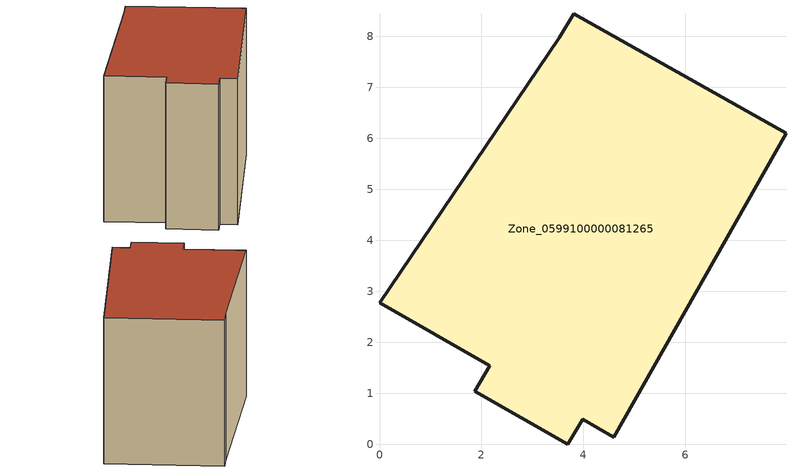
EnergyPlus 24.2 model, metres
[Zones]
Zone_0599100000081265
 floor ground (C_G): 3.69,0 1.87,1.04 2.16,1.54 0,2.77 3.52,7.97 3.81,8.44 7.97,6.1 4.59,0.14 3.99,0.49 z0
 wall outside (C_F): 3.52,7.97 0,2.77 2.16,1.54 1.87,1.04 3.69,0 3.99,0.49 4.59,0.14 7.97,6.1 3.81,8.44 3.52,7.97 z0:6.31
 roof outside (C_R): 3.99,0.49 4.59,0.14 7.97,6.1 3.81,8.44 3.52,7.97 0,2.77 2.16,1.54 1.87,1.04 3.69,0 z6.31
[BUILDING]
Pand.0599100000081265: North Axis=0; Terrain=City; Loads Convergence Tolerance Value=0.04; Temperature Convergence Tolerance Value=0.4; Solar Distribution=FullExterior; Maximum Number of Warmup Days=25; Minimum Number of Warmup Days=1
[Site:Location]
Rotterdam.The.Hague.AP_ZH_NLD Design_Conditions: Latitude=51.96; Longitude=4.45; Time Zone=1; Elevation=-4.5
[SITE:GROUNDTEMPERATURE:BUILDINGSURFACE]
18, 18, 18, 18, 18, 18, 18, 18, 18, 18, 18, 18
[MATERIAL] Thermal Absorptance=0.9; Solar Absorptance=0.7; Visible Absorptance=0.7
Name | Roughness | Thickness | Conductivity | Density | Specific Heat
G.TI.1946 | MediumSmooth | 0.15 | 1 | 540 | 1210
F.TI.1946 | Rough | 0.3 | 0.857143 | 1920 | 840
R.TI.1946 | MediumRough | 0.2 | 0.1 | 1500 | 1000
[CONSTRUCTION]
C_G: G.TI.1946
C_F: F.TI.1946
C_R: R.TI.1946
[ZONE]
Zone_0599100000081265: Type=1; Multiplier=1; Ceiling Height=Autocalculate; Volume=Autocalculate; Floor Area=autocalculate; Part of Total Floor Area=Yes
[ZONEINFILTRATION:DESIGNFLOWRATE]
Infil_Zone_0599100000081265: Zone or ZoneList or Space or SpaceList=Zone_0599100000081265; Schedule=AlwaysOn; Design Flow Rate Calculation Method=Flow/Area; Flow Rate per Floor Area=0.003; Constant Term Coefficient=1; Temperature Term Coefficient=0; Velocity Term Coefficient=0; Velocity Squared Term Coefficient=0
[HVACTEMPLATE:ZONE:IDEALLOADSAIRSYSTEM]
Zone_0599100000081265: Maximum Heating Supply Air Temperature=50; Minimum Cooling Supply Air Temperature=13; Maximum Heating Supply Air Humidity Ratio=0.0156; Minimum Cooling Supply Air Humidity Ratio=0.0077; Heating Limit=NoLimit; Cooling Limit=NoLimit; Dehumidification Control Type=ConstantSensibleHeatRatio; Cooling Sensible Heat Ratio=0.7; Dehumidification Setpoint=60; Humidification Control Type=None; Humidification Setpoint=30; Outdoor Air Method=None; Outdoor Air Flow Rate per Person=0.00944; Outdoor Air Flow Rate per Zone Floor Area=0; Outdoor Air Flow Rate per Zone=0; Demand Controlled Ventilation Type=None; Outdoor Air Economizer Type=NoEconomizer; Heat Recovery Type=None; Sensible Heat Recovery Effectiveness=0.7; Latent Heat Recovery Effectiveness=0.65
[ZONECONTROL:THERMOSTAT]
ThermostatControl_Zone_0599100000081265: Zone or ZoneList=Zone_0599100000081265; Control Type Schedule=DualSetpointControlType; Control 1=Thermostat_Zone_0599100000081265; Temperature Difference Between Cutout And Setpoint=0
[THERMOSTATSETPOINT:DUALSETPOINT]
Thermostat_Zone_0599100000081265: Heating Setpoint Temperature Schedule=HeatingSetpoint_Zone_0599100000081265; Cooling Setpoint Temperature Schedule=CoolingSetpoint_Zone_0599100000081265
[SCHEDULE:COMPACT]
HeatingSetpoint_Zone_0599100000081265: Through: 12/31, For: AllDays, Until: 24:00, 21
CoolingSetpoint_Zone_0599100000081265: Through: 12/31, For: AllDays, Until: 24:00, 24
DualSetpointControlType: Through: 12/31, For: AllDays, Until: 24:00, 4
AlwaysOn: Through: 12/31, For: AllDays, Until: 24:00, 1
